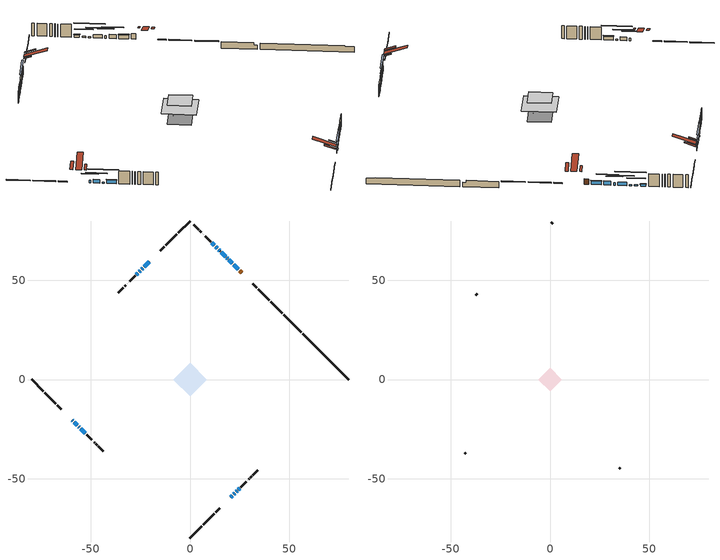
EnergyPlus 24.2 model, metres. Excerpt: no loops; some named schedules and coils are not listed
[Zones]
conditioned space
 floor adiabatic (AdiabaticFloorConstruction): -8.55,0 0,8.55 8.55,0 0,-8.55 z3.05
 floor foundation (Slab1 construction): -5.84,0 0,5.84 5.84,0 0,-5.84 z-1.83
 floor foundation (Slab1 construction 1): -3.62,0 0,3.62 3.62,0 0,-3.62 z-1.83
 wall outside (RimJoist1 construction): 0,-79.75 5.91,-73.83 / -79.75,0 -73.83,-5.91 / 0,79.75 -5.91,73.83 / 46.53,33.21 40.62,39.13 z0.61:0.91
 wall outside (RimJoist2 construction): 6.57,-73.18 12.22,-67.53 / -73.18,-6.57 -67.53,-12.22 / -6.57,73.18 -12.22,67.53 / 39.96,39.78 34.31,45.43 z0.61:0.91
 wall outside (RimJoist3 construction): 12.88,-66.87 15.04,-64.7 / -66.87,-12.88 -64.7,-15.04 / -12.88,66.87 -15.04,64.7 / 33.66,46.09 31.49,48.26 z0.61:0.91
 wall outside (AdiabaticWallConstruction 1): 26.13,53.62 25.05,54.69 z0.61:2.64
 wall outside (AdiabaticWallConstruction): 24.4,55.35 21.97,57.78 z0.61:1.97; 21.32,58.43 19.59,60.16 z0.61:2.13; -20.41,59.34 -22.99,56.75 z0.61:2.74; 20.41,-59.34 21.27,-58.48 / 17.92,61.83 15.75,64 z0.61:1.83; -59.34,-20.4 -58.98,-20.77 / 18.93,60.81 18.57,61.17 z0.61:1.53; -23.65,56.1 -24.35,55.4 / 21.92,-57.82 22.62,-57.12 z0.61:1.79; -58.32,-21.42 -56.74,-23.01 z0.61:1.95; 15.09,64.65 14.48,65.27 / -25,54.74 -25.62,54.13 / 23.28,-56.47 23.69,-56.06 / -56.08,-23.66 -55.67,-24.08 z0.61:0.96; 13.83,65.92 12.96,66.79 / 24.34,-55.4 24.99,-54.75 z0.61:1.07; -26.27,53.47 -26.95,52.8 z0.61:1.75; -55.02,-24.73 -52.71,-27.04 z0.61:1.91; 12.31,67.44 11.01,68.74 z0.61:1.32
 wall outside (Wall1 construction): 25.65,-54.1 28.31,-51.44 / -52.05,-27.7 -49.39,-30.36 / -27.61,52.14 -30.27,49.48 / 10.36,69.39 7.7,72.05 z0.61:5.49
 wall outside (Wall2 construction): 28.97,-50.78 28.97,-50.77 / -48.73,-31.01 -48.73,-31.02 / -30.92,48.82 -30.93,48.81 / 7.04,72.71 7.03,72.72 z0.61:5.49
 wall outside (Wall3 construction): 29.63,-50.12 29.7,-50.04 / -48.07,-31.68 -48,-31.75 / -31.59,48.16 -31.66,48.09 / 6.37,73.37 6.3,73.45 z0.61:5.49
 wall outside (Wall4 construction): 30.36,-49.39 30.99,-48.75 / -47.34,-32.41 -46.71,-33.04 / -32.32,47.43 -32.95,46.79 / 5.64,74.1 5.01,74.74 z0.61:5.49
 wall outside (Wall5 construction): 31.65,-48.1 34.06,-45.68 / -46.05,-33.7 -43.64,-36.11 / -33.61,46.14 -36.02,43.72 / 4.35,75.39 1.94,77.81 z0.61:5.49
 wall foundation (FoundationWall1 construction): 56.69,23.06,-1.83 56.69,23.06,0.61 77.44,2.31,0.61 77.44,2.31,0.31 79.75,0,0.31 79.75,0,-1.83
 wall foundation (FoundationWall2 construction): 47.19,32.56,-1.83 47.19,32.56,0.61 55.14,24.6,0.61 55.14,24.6,-0.17 56.03,23.72,-0.17 56.03,23.72,-1.83
 window (WindowConstruction): 24.4,55.35 21.97,57.78 z0.61:1.97
 window (WindowConstruction 4): 21.31,58.43 19.59,60.16 z0.61:2.13
 window (WindowConstruction 5): -20.41,59.34 -22.99,56.75 z0.61:2.74
 window (WindowConstruction 6): 20.41,-59.34 21.27,-58.48 z0.61:1.83
 window (WindowConstruction 11): -59.34,-20.41 -58.98,-20.77 z0.61:1.52
 window (WindowConstruction 12): 18.93,60.81 18.57,61.17 z0.61:1.52
 window (WindowConstruction 7): 17.92,61.83 15.75,64 z0.61:1.83
 window (WindowConstruction 8): -23.65,56.1 -24.35,55.4 z0.61:1.79
 window (WindowConstruction 9): 21.92,-57.82 22.62,-57.12 z0.61:1.79
 window (WindowConstruction 10): -58.32,-21.42 -56.74,-23.01 z0.61:1.95
 window (WindowConstruction 13): 15.09,64.65 14.48,65.27 z0.61:0.95
 window (WindowConstruction 14): -25,54.74 -25.62,54.13 z0.61:0.95
 window (WindowConstruction 15): 23.28,-56.47 23.69,-56.06 z0.61:0.95
 window (WindowConstruction 16): -56.08,-23.67 -55.67,-24.07 z0.61:0.95
 window (WindowConstruction 17): 13.82,65.92 12.96,66.78 z0.61:1.07
 window (WindowConstruction 18): 24.35,-55.4 24.99,-54.75 z0.61:1.07
 window (WindowConstruction 1): -26.27,53.47 -26.95,52.8 z0.61:1.75
 window (WindowConstruction 2): -55.02,-24.73 -52.71,-27.04 z0.61:1.91
 window (WindowConstruction 3): 12.31,67.44 11.01,68.73 z0.61:1.32
 door (Door): 26.13,53.62 25.05,54.69 z0.61:2.64
 ceiling adiabatic (AdiabaticFloorConstruction): 0,-8.55 8.55,0 0,8.55 -8.55,0 z3.05
 roof outside (Roof1 construction): 16.43,-63.32,5.49 13.67,-60.56,6.79 12.94,-61.29,6.79 15.7,-64.05,5.49; -63.32,-16.43,5.49 -60.56,-13.67,6.79 -61.29,-12.94,6.79 -64.05,-15.7,5.49; -16.43,63.32,5.49 -13.67,60.56,6.79 -12.94,61.29,6.79 -15.7,64.05,5.49; 30.11,49.64,5.49 27.35,46.88,6.79 28.08,46.15,6.79 30.83,48.91,5.49
 roof outside (Roof3 construction): 19.75,-60,5.49 17.89,-58.14,6.36 17.4,-58.63,6.36 19.26,-60.49,5.49; -60,-19.75,5.49 -58.14,-17.89,6.36 -58.63,-17.4,6.36 -60.49,-19.26,5.49; -19.75,60,5.49 -17.89,58.14,6.36 -17.4,58.63,6.36 -19.26,60.49,5.49; 26.79,52.96,5.49 24.92,51.1,6.36 25.41,50.61,6.36 27.28,52.47,5.49
attic - vented
 floor to conditioned space (Floor1 construction Reversed): -5.91,0 0,5.91 5.91,0 0,-5.91 z5.49
 wall outside (Wall6 construction): 34.72,-45.03 35.35,-44.4 / -42.98,-36.77 -42.35,-37.39 / -36.68,43.07 -37.31,42.44 / 1.28,78.46 0.66,79.09 z0.61:5.49
 roof outside (Roof2 construction): 18.6,-61.15,5.49 12.84,-55.39,8.2 11.33,-56.91,8.2 17.08,-62.66,5.49; -61.15,-18.6,5.49 -55.39,-12.84,8.2 -56.91,-11.33,8.2 -62.66,-17.08,5.49; -18.6,61.15,5.49 -12.84,55.39,8.2 -11.33,56.91,8.2 -17.08,62.66,5.49; 27.93,51.81,5.49 22.18,46.06,8.2 23.69,44.54,8.2 29.45,50.3,5.49
shading: 21.83,57.92 24.54,55.21 24.83,55.5 22.12,58.21 z2.17; 17.72,62.02 23.18,56.57 23.47,56.86 18.02,62.31 z4.77; -23.13,56.61 -20.26,59.48 -20.55,59.77 -23.43,56.9 z2.94; 21.41,-58.34 20.26,-59.48 20.55,-59.77 21.7,-58.63 z2.03; -57.11,-22.63 -61.21,-18.54 -61.5,-18.83 -57.41,-22.92 z4.16; 16.71,63.04 20.8,58.95 21.09,59.24 17,63.33 z4.16; 13.88,65.86 19.78,59.96 20.07,60.25 14.17,66.15 z4.47; -26.21,53.53 -21.78,57.96 -22.07,58.26 -26.51,53.82 z4.43; 24.49,-55.26 20.06,-59.69 20.35,-59.98 24.78,-55.55 z4.43; -54.87,-24.88 -60.19,-19.56 -60.48,-19.85 -55.16,-25.17 z4.58; 10.89,68.86 18.69,61.06 18.98,61.35 11.18,69.15 z6.04; -29.21,50.54 -21.41,58.34 -21.7,58.63 -29.5,50.83 z6.04; 27.28,-52.47 19.69,-60.06 19.98,-60.35 27.57,-52.76 z6.04; -52.08,-27.67 -59.67,-20.07 -59.96,-20.36 -52.37,-27.96 z6.04; 11.1,68.65 15.69,64.06 15.98,64.35 11.39,68.94 z3.71; 26.86,-52.89 22.48,-57.27 22.77,-57.56 27.15,-53.18 z3.71; -27.09,52.65 -26.13,53.62 -26.42,53.91 -27.38,52.95 z1.95; -52.57,-27.18 -55.16,-24.59 -55.45,-24.88 -52.86,-27.47 z2.11; 10.87,68.88 12.45,67.3 12.74,67.59 11.16,69.17 z1.52
[Building]
Building 1: Terrain=Suburbs
[Site:Location]
Montreal Mirabel Intl AP_QC: Latitude {deg}=45.68; Longitude {deg}=-74.03; Time Zone {hr}=-5; Elevation {m}=82; Keep Site Location Information=Yes
[Site:GroundTemperature:Shallow]
0.642858, -1.75623, -1.94836, -0.80987, 3.76054, 8.30966, 12.2535, 14.7518, 14.9641, 12.9321, 9.08883, 4.67926
[Site:WaterMainsTemperature]
Calculation Method=Schedule; Temperature Schedule=mains temperature schedule
[Material] Roughness=Rough; Thermal Absorptance=0.9
Name | Thickness {m} | Conductivity {W/m-K} | Density {kg/m3} | Specific Heat {J/kg-K} | Solar Absorptance | Visible Absorptance
asphalt or fiberglass shingles | 0.00635 | 0.162714 | 1121.4 | 1465.45 | 0.84 | 0.84
ceiling loosefill ins | 0.169333 | 0.0480833 | 16.02 | 1046.75 | 0.7 | 0.7
ceiling stud and cavity | 0.1397 | 0.0808738 | 65.682 | 1177.47 | 0.7 | 0.7
concrete 4.0 in. | 0.1016 | 1.803125 | 2242.8 | 837.4 | 0.7 | 0.7
concrete 8.0 in. | 0.2032 | 1.803125 | 2242.8 | 837.4 | 0.7 | 0.7
door material | 0.04445 | 0.053851 | 512.64 | 1214.23 | 0.7 | 0.7
exterior vertical ins | 0.0460229 | 0.029427 | 32.04 | 1214.23 | 0.7 | 0.7
exterior vertical ins 1 | 0.0463172 | 0.029427 | 32.04 | 1214.23 | 0.7 | 0.7
floor covering | 0.0127 | 0.0433444 | 54.468 | 1339.84 | 0.6 | 0.6
floor rigid ins; wall rigid ins 1 | 0.512978 | 0.029427 | 32.04 | 1214.23 | 0.7 | 0.7
floor stud and cavity | 0.1397 | 1.75129 | 37.0049 | 1207.88 | 0.7 | 0.7
furniture material conditioned space 1 | 0.1524 | 0.115458 | 640.8 | 1214.23 | 0.6 | 0.6
gypsum board | 0.0127 | 0.160291 | 801 | 837.4 | 0.6 | 0.6
gypsum board 1 | 0.0127 | 0.160291 | 801 | 837.4 | 0.7 | 0.7
osb sheathing 0.5 in. | 0.0127 | 0.115458 | 512.64 | 1214.23 | 0.7 | 0.7
osb sheathing 0.75 in. | 0.01905 | 0.115458 | 512.64 | 1214.23 | 0.7 | 0.7
osb sheathing 2.0 in. | 0.0508 | 0.115458 | 512.64 | 1214.23 | 0.7 | 0.7
rim joist rigid ins; wall rigid ins | 0.051816 | 0.029427 | 32.04 | 1214.23 | 0.7 | 0.7
rim joist stud and cavity | 0.0508 | 0.0385912 | 125.044 | 1163.47 | 0.6 | 0.6
rim joist stud and cavity 1 | 0.0508 | 0.0381826 | 125.044 | 1163.47 | 0.6 | 0.6
rim joist stud and cavity 2 | 0.0508 | 0.0384369 | 125.044 | 1163.47 | 0.6 | 0.6
roof rigid ins | 0.103632 | 0.029427 | 32.04 | 1214.23 | 0.7 | 0.7
roof stud and cavity | 0.2032 | 0.334703 | 78.34581 | 1123.46 | 0.7 | 0.7
roof stud and cavity 1 | 0.2032 | 0.166815 | 78.34581 | 1123.46 | 0.7 | 0.7
wall stud and cavity | 0.1397 | 0.20086 | 139.0536 | 1170.24 | 0.7 | 0.7
wall stud and cavity 1 | 0.1397 | 0.0807926 | 139.0536 | 1170.24 | 0.7 | 0.7
wall stud and cavity 2 | 0.1397 | 0.0725212 | 139.0536 | 1170.24 | 0.7 | 0.7
wall stud and cavity 3 | 0.1397 | 0.245635 | 139.0536 | 1170.24 | 0.7 | 0.7
wall stud and cavity 4 | 0.1397 | 0.201882 | 139.0536 | 1170.24 | 0.7 | 0.7
wall stud and cavity 5 | 0.0889 | 6.1454 | 50.32683 | 1063.81 | 0.6 | 0.6
wall stud and cavity 6 | 0.0889 | 0.380278 | 52.3479 | 1209.89 | 0.7 | 0.7
wall stud and cavity 7 | 0.0889 | 0.391764 | 83.0341 | 1211.67 | 0.7 | 0.7
wood siding | 0.0254 | 0.102417 | 544.68 | 1172.36 | 0.25 | 0.25
wood siding 1 | 0.00254 | 0.102417 | 544.68 | 1172.36 | 0.25 | 0.25
wood siding 2; wood siding 3; wood siding 4 | 0.0254 | 0.102417 | 544.68 | 1172.36 | 0.7 | 0.7
[WindowMaterial:SimpleGlazingSystem]
Name | U-Factor {W/m2-K} | Solar Heat Gain Coefficient
WindowMaterial | 2.918492 | 0.67
WindowMaterial 1 | 2.93666 | 0.65
WindowMaterial 10 | 2.92076 | 0.67
WindowMaterial 11 | 2.99571 | 0.59
WindowMaterial 12 | 2.67945 | 0.43
WindowMaterial 13 | 2.36375 | 0.41
WindowMaterial 14 | 2.40293 | 0.39
WindowMaterial 2 | 2.9236 | 0.66
WindowMaterial 3 | 2.22634 | 0.45
WindowMaterial 4 | 1.879418 | 0.55
WindowMaterial 5 | 1.78971 | 0.58
WindowMaterial 6 | 2.02648 | 0.51
WindowMaterial 7 | 2.929848 | 0.66
WindowMaterial 8 | 2.93325 | 0.65
WindowMaterial 9 | 2.18546 | 0.61
[Construction]
AdiabaticFloorConstruction: floor stud and cavity, floor rigid ins, osb sheathing 0.75 in., floor covering
AdiabaticWallConstruction: wood siding 3, wall rigid ins 1, wall stud and cavity 6, gypsum board
AdiabaticWallConstruction 1: wood siding 4, wall rigid ins 1, wall stud and cavity 6, gypsum board
Door: door material
Floor1 construction Reversed: gypsum board, ceiling stud and cavity, ceiling loosefill ins
FoundationWall1 construction; FoundationWall2 construction: concrete 8.0 in., gypsum board 1
furniture construction conditioned space 1: furniture material conditioned space 1
PartitionWallConstruction: gypsum board, wall stud and cavity 7, gypsum board
RimJoist1 construction: wood siding 2, rim joist rigid ins, osb sheathing 2.0 in., rim joist stud and cavity
RimJoist2 construction: wood siding 2, rim joist rigid ins, osb sheathing 2.0 in., rim joist stud and cavity 1
RimJoist3 construction: wood siding 2, rim joist rigid ins, osb sheathing 2.0 in., rim joist stud and cavity 2
Roof1 construction: asphalt or fiberglass shingles, roof rigid ins, osb sheathing 0.75 in., roof stud and cavity, gypsum board
Roof2 construction: asphalt or fiberglass shingles
Roof3 construction: asphalt or fiberglass shingles, roof rigid ins, osb sheathing 0.75 in., roof stud and cavity 1, gypsum board
Slab1 construction; Slab1 construction 1: concrete 4.0 in.
Wall1 construction: wood siding, wall rigid ins, osb sheathing 0.5 in., wall stud and cavity, gypsum board
Wall2 construction: wood siding, osb sheathing 0.5 in., wall stud and cavity 1, gypsum board
Wall3 construction: wood siding, osb sheathing 0.5 in., wall stud and cavity 2, gypsum board
Wall4 construction: wood siding, wall rigid ins, osb sheathing 0.5 in., wall stud and cavity 3, gypsum board
Wall5 construction: wood siding, wall rigid ins, osb sheathing 0.5 in., wall stud and cavity 4, gypsum board
Wall6 construction: wood siding 1, wall stud and cavity 5
WindowConstruction: WindowMaterial
WindowConstruction 1: WindowMaterial 1
WindowConstruction 10: WindowMaterial 10
WindowConstruction 11; WindowConstruction 12: WindowMaterial 11
WindowConstruction 13; WindowConstruction 14; WindowConstruction 15; WindowConstruction 16: WindowMaterial 12
WindowConstruction 17: WindowMaterial 13
WindowConstruction 18: WindowMaterial 14
WindowConstruction 2: WindowMaterial 2
WindowConstruction 3: WindowMaterial 3
WindowConstruction 4: WindowMaterial 4
WindowConstruction 5: WindowMaterial 5
WindowConstruction 6: WindowMaterial 6
WindowConstruction 7: WindowMaterial 7
WindowConstruction 8: WindowMaterial 8
WindowConstruction 9: WindowMaterial 9
[Zone] Multiplier=1; Part of Total Floor Area=Yes
Name | Volume {m3}
attic - vented | 30.7745
conditioned space | 601.5
[Space]
Name | Zone | Volume {m3}
attic - vented 1 | attic - vented | 30.7745
conditioned space 1 | conditioned space | 601.5
[ZoneInfiltration:EffectiveLeakageArea]
infil attic - vented 1: Zone or Space=attic - vented 1; Schedule=Always On Discrete; Effective Air Leakage Area {cm2}=3224.31; Stack Coefficient=0.000527826; Wind Coefficient=1.55226e-05
[ZoneMixing]
whole house fan mix: Zone or Space=attic - vented; Schedule=Always On Continuous; Design Flow Rate Calculation Method=Flow/Zone; Design Flow Rate {m3/s}=0; Source Zone or Space=conditioned space
[SurfaceProperty:ExposedFoundationPerimeter] Exposed Perimeter Calculation Method=TotalExposedPerimeter
Name | Total Exposed Perimeter {m}
Slab1 | 32.614
Slab1 1 | 12.497
[InternalMass] Zone or ZoneList=conditioned space; Space or SpaceList=conditioned space 1
Name | Construction | Surface Area {m2}
furniture mass conditioned space 1 | furniture construction conditioned space 1 | 96.2401
partition wall mass | PartitionWallConstruction | 240.6
[Lights]
interior lighting: Zone or ZoneList or Space or SpaceList=conditioned space 1; Schedule=interior lighting schedule; Design Level Calculation Method=LightingLevel; Lighting Level {W}=343.2; Return Air Fraction=0; Fraction Radiant=0.6; Fraction Visible=0.2; Fraction Replaceable=1
[People]
occupants: Zone or ZoneList or Space or SpaceList=conditioned space 1; Number of People Schedule=occupants schedule; Number of People Calculation Method=People; Number of People=3; Fraction Radiant=0.314171; Sensible Heat Fraction=0.56303; Activity Level Schedule=occupants activity schedule; Carbon Dioxide Generation Rate {m3/s-W}=0; Enable ASHRAE 55 Comfort Warnings=No; Mean Radiant Temperature Calculation Type=EnclosureAveraged
[ElectricEquipment] Zone or ZoneList or Space or SpaceList=conditioned space 1; Design Level Calculation Method=EquipmentLevel
Name | Schedule | Design Level {W} | Fraction Latent | Fraction Radiant | Fraction Lost
clothes dryer | clothes dryer schedule | 140.772 | 0.015 | 0.081 | 0.85
clothes washer | clothes washer schedule | 32.1985 | 0.03 | 0.162 | 0.7
cooking range | cooking range schedule | 215.147 | 0.08 | 0.432 | 0.2
dishwasher | dishwasher schedule | 66.8632 | 0.3 | 0.18 | 0.4
fridge | fridge schedule | 72.9452 | 0 | 0.6 | 0
mech vent house fan | mech vent house fan schedule | 125 | 0 | 0 | 0.5
mech vent house fan cfis | mech vent house fan cfis schedule | 0 | 0 | 0 | 0
misc plug loads | misc plug loads schedule | 494.7 | 0.045 | 0.513 | 0.1
whole house fan | Always On Discrete | 0 | 0 | 0 | 1
[OtherEquipment] Zone or ZoneList or Space or SpaceList=conditioned space 1; Design Level Calculation Method=EquipmentLevel
Name | Fuel Type | Schedule | Design Level {W} | Fraction Latent | Fraction Radiant | Fraction Lost
clothes dryer 1 | Electricity | clothes dryer schedule | 0 | 0.015 | 0.081 | 0.85
cooking range 1 | Electricity | cooking range schedule | 0 | 0.08 | 0.432 | 0.2
general water use latent | None | general water use schedule | 62.594 | 1 | 0 | 0
general water use sensible | None | general water use schedule | -61.6891 | 0 | 0.6 | 0
mech vent house fan latent load | None | Always On Discrete | 0 | 1 | 0 | 0
mech vent house fan sensible load | None | Always On Discrete | 0 | 0 | 0 | 0
water heater energy adjustment1 | Electricity | Always On Discrete | 0.01 | 0 | 0 | 1
[ZoneInfiltration:DesignFlowRate] Zone or ZoneList or Space or SpaceList=conditioned space 1; Schedule=Always On Discrete; Design Flow Rate Calculation Method=Flow/Zone; Design Flow Rate {m3/s}=0
infil flow; natural vent flow; whole house fan flow
[ZoneControl:Thermostat]
conditioned space Thermostat: Zone or ZoneList=conditioned space; Control Type Schedule=conditioned space Thermostat Schedule; Control 1=conditioned space temperature setpoint; Temperature Difference Between Cutout And Setpoint {deltaC}=0
[ThermostatSetpoint:DualSetpoint]
conditioned space temperature setpoint: Heating Setpoint Temperature Schedule=heating setpoint; Cooling Setpoint Temperature Schedule=cooling setpoint
[AirLoopHVAC:UnitarySystem]
unit heater unitary system: Control Type=Load; Controlling Zone or Thermostat Location=conditioned space; Dehumidification Control Type=None; Availability Schedule=Always On Discrete; Supply Fan=unit heater supply fan; Fan Placement=BlowThrough; Supply Air Fan Operating Mode Schedule=unit heater auto fan schedule; Heating Coil=unit heater htg coil; DX Heating Coil Sizing Ratio=1; Use DOAS DX Cooling Coil=No; Minimum Supply Air Temperature {C}=2; Latent Load Control=SensibleOnlyLoadControl; Cooling Supply Air Flow Rate Method=None; Heating Supply Air Flow Rate Method=SupplyAirFlowRate; Heating Supply Air Flow Rate {m3/s}=0.00141584; No Load Supply Air Flow Rate Method=SupplyAirFlowRate; No Load Supply Air Flow Rate {m3/s}=0; No Load Supply Air Flow Rate Control Set To Low Speed=Yes; Maximum Supply Air Temperature {C}=48.8889; Maximum Outdoor Dry-Bulb Temperature for Supplemental Heater Operation {C}=21; Ancillary On-Cycle Electric Power {W}=0; Ancillary Off-Cycle Electric Power {W}=0
[Zone equipment]
conditioned space: electric baseboard, unit heater unitary system
[Foundation:Kiva] Initial Indoor Air Temperature {C}=22.2222; Wall Height Above Grade {m}=0.609996; Wall Depth Below Slab {m}=0.2032; Custom Block Depth 1 {m}=2.43998; Custom Block X Position 1 {m}=0.2159; Custom Block Z Position 1 {m}=0
Name | Custom Block Material Name 1
Foundation Kiva 1 | exterior vertical ins
Foundation Kiva 2 | exterior vertical ins 1
[Foundation:Kiva:Settings]
Soil Conductivity {W/m-K}=0.849921; Soil Density {kg/m3}=1842.3; Soil Specific Heat {J/kg-K}=418.7; Ground Solar Absorptivity=0.9; Ground Thermal Absorptivity=0.9; Ground Surface Roughness {m}=0.03; Far-Field Width {m}=40; Deep-Ground Boundary Condition=ZeroFlux; Deep-Ground Depth {m}=40; Minimum Cell Dimension {m}=0.2; Maximum Cell Growth Coefficient=3; Simulation Timestep=Timestep
[Exterior:Lights]
exterior lighting: Schedule=exterior lighting schedule; Design Level {W}=75.6
[EnergyManagementSystem:Sensor] Output:Variable or Output:Meter Index Key=conditioned space
Name | Output:Variable or Output:Meter
conditioned_space_clg_unmet_s | Zone Cooling Setpoint Not Met Time
conditioned_space_htg_unmet_s | Zone Heating Setpoint Not Met Time
fridge_tin_s; tin_s; tin_s_1 | Zone Mean Air Temperature
tout_s | Zone Outdoor Air Drybulb Temperature
win_s | Zone Air Humidity Ratio
[Schedule:Constant]
Name | Hourly Value
Always On Continuous; mech vent house fan schedule; mech vent house fan cfis schedule; Always On Discrete | 1
occupants activity schedule | 117.228
fridge schedule; unit heater auto fan schedule | 0
[Schedule:Week:Daily]
interior lighting schedule Week Rule - Jan1-Jan27: interior lighting schedule day, interior lighting schedule day, interior lighting schedule day, interior lighting schedule day, interior lighting schedule day, interior lighting schedule day, interior lighting schedule day, interior lighting schedule default day, interior lighting schedule default day, interior lighting schedule default day, interior lighting schedule default day, interior lighting schedule default day
interior lighting schedule Week Rule - Jan28-Feb3: interior lighting schedule day, interior lighting schedule day, interior lighting schedule day, interior lighting schedule day, interior lighting schedule day 1, interior lighting schedule day 1, interior lighting schedule day 1, interior lighting schedule default day, interior lighting schedule default day, interior lighting schedule default day, interior lighting schedule default day, interior lighting schedule default day
interior lighting schedule Week Rule - Feb4-Feb24: interior lighting schedule day 1, interior lighting schedule day 1, interior lighting schedule day 1, interior lighting schedule day 1, interior lighting schedule day 1, interior lighting schedule day 1, interior lighting schedule day 1, interior lighting schedule default day, interior lighting schedule default day, interior lighting schedule default day, interior lighting schedule default day, interior lighting schedule default day
interior lighting schedule Week Rule - Feb25-Mar3: interior lighting schedule day 1, interior lighting schedule day 1, interior lighting schedule day 1, interior lighting schedule day 1, interior lighting schedule day 2, interior lighting schedule day 2, interior lighting schedule day 2, interior lighting schedule default day, interior lighting schedule default day, interior lighting schedule default day, interior lighting schedule default day, interior lighting schedule default day
interior lighting schedule Week Rule - Mar4-Mar31: interior lighting schedule day 2, interior lighting schedule day 2, interior lighting schedule day 2, interior lighting schedule day 2, interior lighting schedule day 2, interior lighting schedule day 2, interior lighting schedule day 2, interior lighting schedule default day, interior lighting schedule default day, interior lighting schedule default day, interior lighting schedule default day, interior lighting schedule default day
interior lighting schedule Week Rule - Apr1-Apr28: interior lighting schedule day 3, interior lighting schedule day 3, interior lighting schedule day 3, interior lighting schedule day 3, interior lighting schedule day 3, interior lighting schedule day 3, interior lighting schedule day 3, interior lighting schedule default day, interior lighting schedule default day, interior lighting schedule default day, interior lighting schedule default day, interior lighting schedule default day
interior lighting schedule Week Rule - Apr29-May5: interior lighting schedule day 3, interior lighting schedule day 3, interior lighting schedule day 4, interior lighting schedule day 4, interior lighting schedule day 4, interior lighting schedule day 4, interior lighting schedule day 4, interior lighting schedule default day, interior lighting schedule default day, interior lighting schedule default day, interior lighting schedule default day, interior lighting schedule default day
interior lighting schedule Week Rule - May6-May26: interior lighting schedule day 4, interior lighting schedule day 4, interior lighting schedule day 4, interior lighting schedule day 4, interior lighting schedule day 4, interior lighting schedule day 4, interior lighting schedule day 4, interior lighting schedule default day, interior lighting schedule default day, interior lighting schedule default day, interior lighting schedule default day, interior lighting schedule default day
interior lighting schedule Week Rule - May27-Jun2: interior lighting schedule day 4, interior lighting schedule day 4, interior lighting schedule day 4, interior lighting schedule day 4, interior lighting schedule day 4, interior lighting schedule day 5, interior lighting schedule day 5, interior lighting schedule default day, interior lighting schedule default day, interior lighting schedule default day, interior lighting schedule default day, interior lighting schedule default day
interior lighting schedule Week Rule - Jun3-Jun30: interior lighting schedule day 5, interior lighting schedule day 5, interior lighting schedule day 5, interior lighting schedule day 5, interior lighting schedule day 5, interior lighting schedule day 5, interior lighting schedule day 5, interior lighting schedule default day, interior lighting schedule default day, interior lighting schedule default day, interior lighting schedule default day, interior lighting schedule default day
interior lighting schedule Week Rule - Jul1-Jul28: interior lighting schedule day 6, interior lighting schedule day 6, interior lighting schedule day 6, interior lighting schedule day 6, interior lighting schedule day 6, interior lighting schedule day 6, interior lighting schedule day 6, interior lighting schedule default day, interior lighting schedule default day, interior lighting schedule default day, interior lighting schedule default day, interior lighting schedule default day
interior lighting schedule Week Rule - Jul29-Aug4: interior lighting schedule day 6, interior lighting schedule day 6, interior lighting schedule day 6, interior lighting schedule day 7, interior lighting schedule day 7, interior lighting schedule day 7, interior lighting schedule day 7, interior lighting schedule default day, interior lighting schedule default day, interior lighting schedule default day, interior lighting schedule default day, interior lighting schedule default day
interior lighting schedule Week Rule - Aug5-Aug25: interior lighting schedule day 7, interior lighting schedule day 7, interior lighting schedule day 7, interior lighting schedule day 7, interior lighting schedule day 7, interior lighting schedule day 7, interior lighting schedule day 7, interior lighting schedule default day, interior lighting schedule default day, interior lighting schedule default day, interior lighting schedule default day, interior lighting schedule default day
interior lighting schedule Week Rule - Aug26-Sep1: interior lighting schedule day 7, interior lighting schedule day 7, interior lighting schedule day 7, interior lighting schedule day 7, interior lighting schedule day 7, interior lighting schedule day 7, interior lighting schedule day 8, interior lighting schedule default day, interior lighting schedule default day, interior lighting schedule default day, interior lighting schedule default day, interior lighting schedule default day
interior lighting schedule Week Rule - Sep2-Sep29: interior lighting schedule day 8, interior lighting schedule day 8, interior lighting schedule day 8, interior lighting schedule day 8, interior lighting schedule day 8, interior lighting schedule day 8, interior lighting schedule day 8, interior lighting schedule default day, interior lighting schedule default day, interior lighting schedule default day, interior lighting schedule default day, interior lighting schedule default day
interior lighting schedule Week Rule - Sep30-Oct6: interior lighting schedule day 8, interior lighting schedule day 9, interior lighting schedule day 9, interior lighting schedule day 9, interior lighting schedule day 9, interior lighting schedule day 9, interior lighting schedule day 9, interior lighting schedule default day, interior lighting schedule default day, interior lighting schedule default day, interior lighting schedule default day, interior lighting schedule default day
interior lighting schedule Week Rule - Oct7-Oct27: interior lighting schedule day 9, interior lighting schedule day 9, interior lighting schedule day 9, interior lighting schedule day 9, interior lighting schedule day 9, interior lighting schedule day 9, interior lighting schedule day 9, interior lighting schedule default day, interior lighting schedule default day, interior lighting schedule default day, interior lighting schedule default day, interior lighting schedule default day
interior lighting schedule Week Rule - Oct28-Nov3: interior lighting schedule day 9, interior lighting schedule day 9, interior lighting schedule day 9, interior lighting schedule day 9, interior lighting schedule day 10, interior lighting schedule day 10, interior lighting schedule day 10, interior lighting schedule default day, interior lighting schedule default day, interior lighting schedule default day, interior lighting schedule default day, interior lighting schedule default day
interior lighting schedule Week Rule - Nov4-Nov24: interior lighting schedule day 10, interior lighting schedule day 10, interior lighting schedule day 10, interior lighting schedule day 10, interior lighting schedule day 10, interior lighting schedule day 10, interior lighting schedule day 10, interior lighting schedule default day, interior lighting schedule default day, interior lighting schedule default day, interior lighting schedule default day, interior lighting schedule default day
interior lighting schedule Week Rule - Nov25-Dec1: interior lighting schedule day 10, interior lighting schedule day 10, interior lighting schedule day 10, interior lighting schedule day 10, interior lighting schedule day 10, interior lighting schedule day 10, interior lighting schedule day 11, interior lighting schedule default day, interior lighting schedule default day, interior lighting schedule default day, interior lighting schedule default day, interior lighting schedule default day
interior lighting schedule Week Rule - Dec2-Dec31: interior lighting schedule day 11, interior lighting schedule day 11, interior lighting schedule day 11, interior lighting schedule day 11, interior lighting schedule day 11, interior lighting schedule day 11, interior lighting schedule day 11, interior lighting schedule default day, interior lighting schedule default day, interior lighting schedule default day, interior lighting schedule default day, interior lighting schedule default day
occupants schedule Week Rule - Jan1-Dec31: occupants schedule day, occupants schedule day, occupants schedule day, occupants schedule day, occupants schedule day, occupants schedule day, occupants schedule day, occupants schedule default day, occupants schedule default day, occupants schedule default day, occupants schedule default day, occupants schedule default day
clothes dryer schedule Week Rule - Jan1-Dec31: clothes dryer schedule day, clothes dryer schedule day, clothes dryer schedule day, clothes dryer schedule day, clothes dryer schedule day, clothes dryer schedule day, clothes dryer schedule day, clothes dryer schedule default day, clothes dryer schedule default day, clothes dryer schedule default day, clothes dryer schedule default day, clothes dryer schedule default day
clothes washer schedule Week Rule - Jan1-Dec31: clothes washer schedule day, clothes washer schedule day, clothes washer schedule day, clothes washer schedule day, clothes washer schedule day, clothes washer schedule day, clothes washer schedule day, clothes washer schedule default day, clothes washer schedule default day, clothes washer schedule default day, clothes washer schedule default day, clothes washer schedule default day
cooking range schedule Week Rule - Jan1-Dec31: cooking range schedule day, cooking range schedule day, cooking range schedule day, cooking range schedule day, cooking range schedule day, cooking range schedule day, cooking range schedule day, cooking range schedule default day, cooking range schedule default day, cooking range schedule default day, cooking range schedule default day, cooking range schedule default day
dishwasher schedule Week Rule - Jan1-Dec31: dishwasher schedule day, dishwasher schedule day, dishwasher schedule day, dishwasher schedule day, dishwasher schedule day, dishwasher schedule day, dishwasher schedule day, dishwasher schedule default day, dishwasher schedule default day, dishwasher schedule default day, dishwasher schedule default day, dishwasher schedule default day
misc plug loads schedule Week Rule - Jan1-Dec31: misc plug loads schedule day, misc plug loads schedule day, misc plug loads schedule day, misc plug loads schedule day, misc plug loads schedule day, misc plug loads schedule day, misc plug loads schedule day, misc plug loads schedule default day, misc plug loads schedule default day, misc plug loads schedule default day, misc plug loads schedule default day, misc plug loads schedule default day
general water use schedule Week Rule - Jan1-Dec31: general water use schedule day, general water use schedule day, general water use schedule day, general water use schedule day, general water use schedule day, general water use schedule day, general water use schedule day, general water use schedule default day, general water use schedule default day, general water use schedule default day, general water use schedule default day, general water use schedule default day
exterior lighting schedule Week Rule - Jan1-Jan27: exterior lighting schedule day, exterior lighting schedule day, exterior lighting schedule day, exterior lighting schedule day, exterior lighting schedule day, exterior lighting schedule day, exterior lighting schedule day, exterior lighting schedule default day, exterior lighting schedule default day, exterior lighting schedule default day, exterior lighting schedule default day, exterior lighting schedule default day
[Schedule:Year]
interior lighting schedule: interior lighting schedule Week Rule - Jan1-Jan27, 1, 1, 1, 27, interior lighting schedule Week Rule - Jan28-Feb3, 1, 28, 2, 3, interior lighting schedule Week Rule - Feb4-Feb24, 2, 4, 2, 24, interior lighting schedule Week Rule - Feb25-Mar3, 2, 25, 3, 3, interior lighting schedule Week Rule - Mar4-Mar31, 3, 4, 3, 31, interior lighting schedule Week Rule - Apr1-Apr28, 4, 1, 4, 28, interior lighting schedule Week Rule - Apr29-May5, 4, 29, 5, 5, interior lighting schedule Week Rule - May6-May26, 5, 6, 5, 26, interior lighting schedule Week Rule - May27-Jun2, 5, 27, 6, 2, interior lighting schedule Week Rule - Jun3-Jun30, 6, 3, 6, 30, interior lighting schedule Week Rule - Jul1-Jul28, 7, 1, 7, 28, interior lighting schedule Week Rule - Jul29-Aug4, 7, 29, 8, 4, interior lighting schedule Week Rule - Aug5-Aug25, 8, 5, 8, 25, interior lighting schedule Week Rule - Aug26-Sep1, 8, 26, 9, 1, interior lighting schedule Week Rule - Sep2-Sep29, 9, 2, 9, 29, interior lighting schedule Week Rule - Sep30-Oct6, 9, 30, 10, 6, interior lighting schedule Week Rule - Oct7-Oct27, 10, 7, 10, 27, interior lighting schedule Week Rule - Oct28-Nov3, 10, 28, 11, 3, interior lighting schedule Week Rule - Nov4-Nov24, 11, 4, 11, 24, interior lighting schedule Week Rule - Nov25-Dec1, 11, 25, 12, 1, interior lighting schedule Week Rule - Dec2-Dec31, 12, 2, 12, 31
occupants schedule: occupants schedule Week Rule - Jan1-Dec31, 1, 1, 12, 31
clothes dryer schedule: clothes dryer schedule Week Rule - Jan1-Dec31, 1, 1, 12, 31
clothes washer schedule: clothes washer schedule Week Rule - Jan1-Dec31, 1, 1, 12, 31
cooking range schedule: cooking range schedule Week Rule - Jan1-Dec31, 1, 1, 12, 31
dishwasher schedule: dishwasher schedule Week Rule - Jan1-Dec31, 1, 1, 12, 31
misc plug loads schedule: misc plug loads schedule Week Rule - Jan1-Dec31, 1, 1, 12, 31
general water use schedule: general water use schedule Week Rule - Jan1-Dec31, 1, 1, 12, 31
exterior lighting schedule: exterior lighting schedule Week Rule - Jan1-Jan27, 1, 1, 1, 27, exterior lighting schedule Week Rule - Jan28-Feb3, 1, 28, 2, 3, exterior lighting schedule Week Rule - Feb4-Feb24, 2, 4, 2, 24, exterior lighting schedule Week Rule - Feb25-Mar3, 2, 25, 3, 3, exterior lighting schedule Week Rule - Mar4-Mar31, 3, 4, 3, 31, exterior lighting schedule Week Rule - Apr1-Apr28, 4, 1, 4, 28, exterior lighting schedule Week Rule - Apr29-May5, 4, 29, 5, 5, exterior lighting schedule Week Rule - May6-May26, 5, 6, 5, 26, exterior lighting schedule Week Rule - May27-Jun2, 5, 27, 6, 2, exterior lighting schedule Week Rule - Jun3-Jun30, 6, 3, 6, 30, exterior lighting schedule Week Rule - Jul1-Jul28, 7, 1, 7, 28, exterior lighting schedule Week Rule - Jul29-Aug4, 7, 29, 8, 4, exterior lighting schedule Week Rule - Aug5-Aug25, 8, 5, 8, 25, exterior lighting schedule Week Rule - Aug26-Sep1, 8, 26, 9, 1, exterior lighting schedule Week Rule - Sep2-Sep29, 9, 2, 9, 29, exterior lighting schedule Week Rule - Sep30-Oct6, 9, 30, 10, 6, exterior lighting schedule Week Rule - Oct7-Oct27, 10, 7, 10, 27, exterior lighting schedule Week Rule - Oct28-Nov3, 10, 28, 11, 3, exterior lighting schedule Week Rule - Nov4-Nov24, 11, 4, 11, 24, exterior lighting schedule Week Rule - Nov25-Dec1, 11, 25, 12, 1, exterior lighting schedule Week Rule - Dec2-Dec31, 12, 2, 12, 31
[Schedule:Compact]
conditioned space Thermostat Schedule: Through: 12/31, For: AllDays, Until: 24:00, 4
mains temperature schedule: Through: 01/01, For: AllDays, Until: 24:00, 5.61444, Through: 01/02, For: AllDays, Until: 24:00, 5.535, Through: 01/03, For: AllDays, Until: 24:00, 5.45667, Through: 01/04, For: AllDays, Until: 24:00, 5.37944, Through: 01/05, For: AllDays, Until: 24:00, 5.30333, Through: 01/06, For: AllDays, Until: 24:00, 5.22889, Through: 01/07, For: AllDays, Until: 24:00, 5.15611, Through: 01/08, For: AllDays, Until: 24:00, 5.08389, Through: 01/09, For: AllDays, Until: 24:00, 5.01333, Through: 01/10, For: AllDays, Until: 24:00, 4.94444, Through: 01/11, For: AllDays, Until: 24:00, 4.87667, Through: 01/12, For: AllDays, Until: 24:00, 4.81056, Through: 01/13, For: AllDays, Until: 24:00, 4.74556, Through: 01/14, For: AllDays, Until: 24:00, 4.68222, Through: 01/15, For: AllDays, Until: 24:00, 4.62056, Through: 01/16, For: AllDays, Until: 24:00, 4.56, Through: 01/17, For: AllDays, Until: 24:00, 4.50111, Through: 01/18, For: AllDays, Until: 24:00, 4.44389, Through: 01/19, For: AllDays, Until: 24:00, 4.38778, Through: 01/20, For: AllDays, Until: 24:00, 4.33389, Through: 01/21, For: AllDays, Until: 24:00, 4.28111, Through: 01/22, For: AllDays, Until: 24:00, 4.23, Through: 01/23, For: AllDays, Until: 24:00, 4.18056, Through: 01/24, For: AllDays, Until: 24:00, 4.13278, Through: 01/25, For: AllDays, Until: 24:00, 4.08667, Through: 01/26, For: AllDays, Until: 24:00, 4.04222, Through: 01/27, For: AllDays, Until: 24:00, 3.99944, Through: 01/28, For: AllDays, Until: 24:00, 3.95833, Through: 01/29, For: AllDays, Until: 24:00, 3.91889, Through: 01/30, For: AllDays, Until: 24:00, 3.88111, Through: 01/31, For: AllDays, Until: 24:00, 3.845, Through: 02/01, For: AllDays, Until: 24:00, 3.81056, Through: 02/02, For: AllDays, Until: 24:00, 3.77778, Through: 02/03, For: AllDays, Until: 24:00, 3.74722, Through: 02/04, For: AllDays, Until: 24:00, 3.71833, Through: 02/05, For: AllDays, Until: 24:00, 3.69056, Through: 02/06, For: AllDays, Until: 24:00, 3.66556, Through: 02/07, For: AllDays, Until: 24:00, 3.64167, Through: 02/08, For: AllDays, Until: 24:00, 3.61944, Through: 02/09, For: AllDays, Until: 24:00, 3.59944, Through: 02/10, For: AllDays, Until: 24:00, 3.58111, Through: 02/11, For: AllDays, Until: 24:00, 3.56444, Through: 02/12, For: AllDays, Until: 24:00, 3.55, Through: 02/13, For: AllDays, Until: 24:00, 3.53667, Through: 02/14, For: AllDays, Until: 24:00, 3.52556, Through: 02/15, For: AllDays, Until: 24:00, 3.51667, Through: 02/16, For: AllDays, Until: 24:00, 3.50889, Through: 02/17, For: AllDays, Until: 24:00, 3.50333, Through: 02/18, For: AllDays, Until: 24:00, 3.49944, Through: 02/19, For: AllDays, Until: 24:00, 3.49778, Through: 02/20, For: AllDays, Until: 24:00, 3.49778, Through: 02/21, For: AllDays, Until: 24:00, 3.49944, Through: 02/22, For: AllDays, Until: 24:00, 3.50278, Through: 02/23, For: AllDays, Until: 24:00, 3.50833, Through: 02/24, For: AllDays, Until: 24:00, 3.515, Through: 02/25, For: AllDays, Until: 24:00, 3.52444, Through: 02/26, For: AllDays, Until: 24:00, 3.535, Through: 02/27, For: AllDays, Until: 24:00, 3.54778, Through: 02/28, For: AllDays, Until: 24:00, 3.56222, Through: 03/01, For: AllDays, Until: 24:00, 3.57833, Through: 03/02, For: AllDays, Until: 24:00, 3.59667, Through: 03/03, For: AllDays, Until: 24:00, 3.61667, Through: 03/04, For: AllDays, Until: 24:00, 3.63833, Through: 03/05, For: AllDays, Until: 24:00, 3.66167, Through: 03/06, For: AllDays, Until: 24:00, 3.68667, Through: 03/07, For: AllDays, Until: 24:00, 3.71389, Through: 03/08, For: AllDays, Until: 24:00, 3.74278, Through: 03/09, For: AllDays, Until: 24:00, 3.77333, Through: 03/10, For: AllDays, Until: 24:00, 3.80556, Through: 03/11, For: AllDays, Until: 24:00, 3.83944, Through: 03/12, For: AllDays, Until: 24:00, 3.87556, Through: 03/13, For: AllDays, Until: 24:00, 3.91278, Through: 03/14, For: AllDays, Until: 24:00, 3.95222, Through: 03/15, For: AllDays, Until: 24:00, 3.99278, Through: 03/16, For: AllDays, Until: 24:00, 4.03556, Through: 03/17, For: AllDays, Until: 24:00, 4.08, Through: 03/18, For: AllDays, Until: 24:00, 4.12556, Through: 03/19, For: AllDays, Until: 24:00, 4.17333, Through: 03/20, For: AllDays, Until: 24:00, 4.22278, Through: 03/21, For: AllDays, Until: 24:00, 4.27333, Through: 03/22, For: AllDays, Until: 24:00, 4.32556, Through: 03/23, For: AllDays, Until: 24:00, 4.38, Through: 03/24, For: AllDays, Until: 24:00, 4.43556, Through: 03/25, For: AllDays, Until: 24:00, 4.49222, Through: 03/26, For: AllDays, Until: 24:00, 4.55111, Through: 03/27, For: AllDays, Until: 24:00, 4.61111, Through: 03/28, For: AllDays, Until: 24:00, 4.67278, Through: 03/29, For: AllDays, Until: 24:00, 4.73611, Through: 03/30, For: AllDays, Until: 24:00, 4.80056, Through: 03/31, For: AllDays, Until: 24:00, 4.86667, Through: 04/01, For: AllDays, Until: 24:00, 4.93444, Through: 04/02, For: AllDays, Until: 24:00, 5.00333, Through: 04/03, For: AllDays, Until: 24:00, 5.07333, Through: 04/04, For: AllDays, Until: 24:00, 5.145, Through: 04/05, For: AllDays, Until: 24:00, 5.21833, Through: 04/06, For: AllDays, Until: 24:00, 5.29222, Through: 04/07, For: AllDays, Until: 24:00, 5.36778, Through: 04/08, For: AllDays, Until: 24:00, 5.445, Through: 04/09, For: AllDays, Until: 24:00, 5.52333, Through: 04/10, For: AllDays, Until: 24:00, 5.60222, Through: 04/11, For: AllDays, Until: 24:00, 5.68278, Through: 04/12, For: AllDays, Until: 24:00, 5.765, Through: 04/13, For: AllDays, Until: 24:00, 5.84778, Through: 04/14, For: AllDays, Until: 24:00, 5.93167, Through: 04/15, For: AllDays, Until: 24:00, 6.01722, Through: 04/16, For: AllDays, Until: 24:00, 6.10333, Through: 04/17, For: AllDays, Until: 24:00, 6.19056, Through: 04/18, For: AllDays, Until: 24:00, 6.27889, Through: 04/19, For: AllDays, Until: 24:00, 6.36833, Through: 04/20, For: AllDays, Until: 24:00, 6.45833, Through: 04/21, For: AllDays, Until: 24:00, 6.55, Through: 04/22, For: AllDays, Until: 24:00, 6.64222, Through: 04/23, For: AllDays, Until: 24:00, 6.735, Through: 04/24, For: AllDays, Until: 24:00, 6.82944, Through: 04/25, For: AllDays, Until: 24:00, 6.92389, Through: 04/26, For: AllDays, Until: 24:00, 7.01944, Through: 04/27, For: AllDays, Until: 24:00, 7.11611, Through: 04/28, For: AllDays, Until: 24:00, 7.21333, Through: 04/29, For: AllDays, Until: 24:00, 7.31111, Through: 04/30, For: AllDays, Until: 24:00, 7.41, Through: 05/01, For: AllDays, Until: 24:00, 7.50944, Through: 05/02, For: AllDays, Until: 24:00, 7.60889, Through: 05/03, For: AllDays, Until: 24:00, 7.71, Through: 05/04, For: AllDays, Until: 24:00, 7.81111, Through: 05/05, For: AllDays, Until: 24:00, 7.91278, Through: 05/06, For: AllDays, Until: 24:00, 8.015, Through: 05/07, For: AllDays, Until: 24:00, 8.11778, Through: 05/08, For: AllDays, Until: 24:00, 8.22056, Through: 05/09, For: AllDays, Until: 24:00, 8.32444, Through: 05/10, For: AllDays, Until: 24:00, 8.42833, Through: 05/11, For: AllDays, Until: 24:00, 8.53278, Through: 05/12, For: AllDays, Until: 24:00, 8.63722, Through: 05/13, For: AllDays, Until: 24:00, 8.74222, Through: 05/14, For: AllDays, Until: 24:00, 8.84778, Through: 05/15, For: AllDays, Until: 24:00, 8.95333, Through: 05/16, For: AllDays, Until: 24:00, 9.05889, Through: 05/17, For: AllDays, Until: 24:00, 9.165, Through: 05/18, For: AllDays, Until: 24:00, 9.27111, Through: 05/19, For: AllDays, Until: 24:00, 9.37722, Through: 05/20, For: AllDays, Until: 24:00, 9.48389, Through: 05/21, For: AllDays, Until: 24:00, 9.59, Through: 05/22, For: AllDays, Until: 24:00, 9.69667, Through: 05/23, For: AllDays, Until: 24:00, 9.80278, Through: 05/24, For: AllDays, Until: 24:00, 9.90944, Through: 05/25, For: AllDays, Until: 24:00, 10.0156, Through: 05/26, For: AllDays, Until: 24:00, 10.1217, Through: 05/27, For: AllDays, Until: 24:00, 10.2278, Through: 05/28, For: AllDays, Until: 24:00, 10.3339, Through: 05/29, For: AllDays, Until: 24:00, 10.4394, Through: 05/30, For: AllDays, Until: 24:00, 10.545, Through: 05/31, For: AllDays, Until: 24:00, 10.65, Through: 06/01, For: AllDays, Until: 24:00, 10.755, Through: 06/02, For: AllDays, Until: 24:00, 10.86, Through: 06/03, For: AllDays, Until: 24:00, 10.9639, Through: 06/04, For: AllDays, Until: 24:00, 11.0678, Through: 06/05, For: AllDays, Until: 24:00, 11.1717, Through: 06/06, For: AllDays, Until: 24:00, 11.2744, Through: 06/07, For: AllDays, Until: 24:00, 11.3772, Through: 06/08, For: AllDays, Until: 24:00, 11.4789, Through: 06/09, For: AllDays, Until: 24:00, 11.5806, Through: 06/10, For: AllDays, Until: 24:00, 11.6817, Through: 06/11, For: AllDays, Until: 24:00, 11.7822, Through: 06/12, For: AllDays, Until: 24:00, 11.8817, Through: 06/13, For: AllDays, Until: 24:00, 11.9811, Through: 06/14, For: AllDays, Until: 24:00, 12.0794, Through: 06/15, For: AllDays, Until: 24:00, 12.1772, Through: 06/16, For: AllDays, Until: 24:00, 12.2739, Through: 06/17, For: AllDays, Until: 24:00, 12.37, Through: 06/18, For: AllDays, Until: 24:00, 12.4656, Through: 06/19, For: AllDays, Until: 24:00, 12.56, Through: 06/20, For: AllDays, Until: 24:00, 12.6539, Through: 06/21, For: AllDays, Until: 24:00, 12.7467, Through: 06/22, For: AllDays, Until: 24:00, 12.8389, Through: 06/23, For: AllDays, Until: 24:00, 12.93, Through: 06/24, For: AllDays, Until: 24:00, 13.02, Through: 06/25, For: AllDays, Until: 24:00, 13.1089, Through: 06/26, For: AllDays, Until: 24:00, 13.1972, Through: 06/27, For: AllDays, Until: 24:00, 13.2839, Through: 06/28, For: AllDays, Until: 24:00, 13.37, Through: 06/29, For: AllDays, Until: 24:00, 13.455, Through: 06/30, For: AllDays, Until: 24:00, 13.5383, Through: 07/01, For: AllDays, Until: 24:00, 13.6211, Through: 07/02, For: AllDays, Until: 24:00, 13.7028, Through: 07/03, For: AllDays, Until: 24:00, 13.7828, Through: 07/04, For: AllDays, Until: 24:00, 13.8617, Through: 07/05, For: AllDays, Until: 24:00, 13.9394, Through: 07/06, For: AllDays, Until: 24:00, 14.0161, Through: 07/07, For: AllDays, Until: 24:00, 14.0911, Through: 07/08, For: AllDays, Until: 24:00, 14.165, Through: 07/09, For: AllDays, Until: 24:00, 14.2378, Through: 07/10, For: AllDays, Until: 24:00, 14.3089, Through: 07/11, For: AllDays, Until: 24:00, 14.3789, Through: 07/12, For: AllDays, Until: 24:00, 14.4472, Through: 07/13, For: AllDays, Until: 24:00, 14.5144, Through: 07/14, For: AllDays, Until: 24:00, 14.58, Through: 07/15, For: AllDays, Until: 24:00, 14.6444, Through: 07/16, For: AllDays, Until: 24:00, 14.7072, Through: 07/17, For: AllDays, Until: 24:00, 14.7683, Through: 07/18, For: AllDays, Until: 24:00, 14.8278, Through: 07/19, For: AllDays, Until: 24:00, 14.8861, Through: 07/20, For: AllDays, Until: 24:00, 14.9428, Through: 07/21, For: AllDays, Until: 24:00, 14.9978, Through: 07/22, For: AllDays, Until: 24:00, 15.0517, Through: 07/23, For: AllDays, Until: 24:00, 15.1033, Through: 07/24, For: AllDays, Until: 24:00, 15.1539, Through: 07/25, For: AllDays, Until: 24:00, 15.2028, Through: 07/26, For: AllDays, Until: 24:00, 15.2494, Through: 07/27, For: AllDays, Until: 24:00, 15.295, Through: 07/28, For: AllDays, Until: 24:00, 15.3389, Through: 07/29, For: AllDays, Until: 24:00, 15.3811, Through: 07/30, For: AllDays, Until: 24:00, 15.4211, Through: 07/31, For: AllDays, Until: 24:00, 15.46, Through: 08/01, For: AllDays, Until: 24:00, 15.4972, Through: 08/02, For: AllDays, Until: 24:00, 15.5322, Through: 08/03, For: AllDays, Until: 24:00, 15.5656, Through: 08/04, For: AllDays, Until: 24:00, 15.5978, Through: 08/05, For: AllDays, Until: 24:00, 15.6278, Through: 08/06, For: AllDays, Until: 24:00, 15.6561, Through: 08/07, For: AllDays, Until: 24:00, 15.6822, Through: 08/08, For: AllDays, Until: 24:00, 15.7072, Through: 08/09, For: AllDays, Until: 24:00, 15.73, Through: 08/10, For: AllDays, Until: 24:00, 15.7511, Through: 08/11, For: AllDays, Until: 24:00, 15.7706, Through: 08/12, For: AllDays, Until: 24:00, 15.7883, Through: 08/13, For: AllDays, Until: 24:00, 15.8039, Through: 08/14, For: AllDays, Until: 24:00, 15.8178, Through: 08/15, For: AllDays, Until: 24:00, 15.83, Through: 08/16, For: AllDays, Until: 24:00, 15.84, Through: 08/17, For: AllDays, Until: 24:00, 15.8489, Through: 08/18, For: AllDays, Until: 24:00, 15.8556, Through: 08/19, For: AllDays, Until: 24:00, 15.86, Through: 08/20, For: AllDays, Until: 24:00, 15.8633, Through: 08/21, For: AllDays, Until: 24:00, 15.8644, Through: 08/22, For: AllDays, Until: 24:00, 15.8633, Through: 08/23, For: AllDays, Until: 24:00, 15.8611, Through: 08/24, For: AllDays, Until: 24:00, 15.8567, Through: 08/25, For: AllDays, Until: 24:00, 15.8506, Through: 08/26, For: AllDays, Until: 24:00, 15.8428, Through: 08/27, For: AllDays, Until: 24:00, 15.8328, Through: 08/28, For: AllDays, Until: 24:00, 15.8211, Through: 08/29, For: AllDays, Until: 24:00, 15.8078, Through: 08/30, For: AllDays, Until: 24:00, 15.7922, Through: 08/31, For: AllDays, Until: 24:00, 15.7756, Through: 09/01, For: AllDays, Until: 24:00, 15.7567, Through: 09/02, For: AllDays, Until: 24:00, 15.7356, Through: 09/03, For: AllDays, Until: 24:00, 15.7133, Through: 09/04, For: AllDays, Until: 24:00, 15.6889, Through: 09/05, For: AllDays, Until: 24:00, 15.6628, Through: 09/06, For: AllDays, Until: 24:00, 15.635, Through: 09/07, For: AllDays, Until: 24:00, 15.6056, Through: 09/08, For: AllDays, Until: 24:00, 15.5744, Through: 09/09, For: AllDays, Until: 24:00, 15.5411, Through: 09/10, For: AllDays, Until: 24:00, 15.5061, Through: 09/11, For: AllDays, Until: 24:00, 15.47, Through: 09/12, For: AllDays, Until: 24:00, 15.4317, Through: 09/13, For: AllDays, Until: 24:00, 15.3917, Through: 09/14, For: AllDays, Until: 24:00, 15.35, Through: 09/15, For: AllDays, Until: 24:00, 15.3067, Through: 09/16, For: AllDays, Until: 24:00, 15.2617, Through: 09/17, For: AllDays, Until: 24:00, 15.215, Through: 09/18, For: AllDays, Until: 24:00, 15.1667, Through: 09/19, For: AllDays, Until: 24:00, 15.1167, Through: 09/20, For: AllDays, Until: 24:00, 15.065, Through: 09/21, For: AllDays, Until: 24:00, 15.0122, Through: 09/22, For: AllDays, Until: 24:00, 14.9572, Through: 09/23, For: AllDays, Until: 24:00, 14.9011, Through: 09/24, For: AllDays, Until: 24:00, 14.8433, Through: 09/25, For: AllDays, Until: 24:00, 14.7839, Through: 09/26, For: AllDays, Until: 24:00, 14.7233, Through: 09/27, For: AllDays, Until: 24:00, 14.6606, Through: 09/28, For: AllDays, Until: 24:00, 14.5972, Through: 09/29, For: AllDays, Until: 24:00, 14.5317, Through: 09/30, For: AllDays, Until: 24:00, 14.465, Through: 10/01, For: AllDays, Until: 24:00, 14.3967, Through: 10/02, For: AllDays, Until: 24:00, 14.3272, Through: 10/03, For: AllDays, Until: 24:00, 14.2567, Through: 10/04, For: AllDays, Until: 24:00, 14.1844, Through: 10/05, For: AllDays, Until: 24:00, 14.1106, Through: 10/06, For: AllDays, Until: 24:00, 14.0356, Through: 10/07, For: AllDays, Until: 24:00, 13.9594, Through: 10/08, For: AllDays, Until: 24:00, 13.8822, Through: 10/09, For: AllDays, Until: 24:00, 13.8033, Through: 10/10, For: AllDays, Until: 24:00, 13.7233, Through: 10/11, For: AllDays, Until: 24:00, 13.6422, Through: 10/12, For: AllDays, Until: 24:00, 13.56, Through: 10/13, For: AllDays, Until: 24:00, 13.4767, Through: 10/14, For: AllDays, Until: 24:00, 13.3922, Through: 10/15, For: AllDays, Until: 24:00, 13.3067, Through: 10/16, For: AllDays, Until: 24:00, 13.22, Through: 10/17, For: AllDays, Until: 24:00, 13.1322, Through: 10/18, For: AllDays, Until: 24:00, 13.0433, Through: 10/19, For: AllDays, Until: 24:00, 12.9533, Through: 10/20, For: AllDays, Until: 24:00, 12.8628, Through: 10/21, For: AllDays, Until: 24:00, 12.7711, Through: 10/22, For: AllDays, Until: 24:00, 12.6783, Through: 10/23, For: AllDays, Until: 24:00, 12.585, Through: 10/24, For: AllDays, Until: 24:00, 12.4906, Through: 10/25, For: AllDays, Until: 24:00, 12.395, Through: 10/26, For: AllDays, Until: 24:00, 12.2994, Through: 10/27, For: AllDays, Until: 24:00, 12.2022, Through: 10/28, For: AllDays, Until: 24:00, 12.105, Through: 10/29, For: AllDays, Until: 24:00, 12.0067, Through: 10/30, For: AllDays, Until: 24:00, 11.9078, Through: 10/31, For: AllDays, Until: 24:00, 11.8083, Through: 11/01, For: AllDays, Until: 24:00, 11.7078, Through: 11/02, For: AllDays, Until: 24:00, 11.6072, Through: 11/03, For: AllDays, Until: 24:00, 11.5056, Through: 11/04, For: AllDays, Until: 24:00, 11.4039, Through: 11/05, For: AllDays, Until: 24:00, 11.3011, Through: 11/06, For: AllDays, Until: 24:00, 11.1983, Through: 11/07, For: AllDays, Until: 24:00, 11.095, Through: 11/08, For: AllDays, Until: 24:00, 10.9911, Through: 11/09, For: AllDays, Until: 24:00, 10.8872, Through: 11/10, For: AllDays, Until: 24:00, 10.7822, Through: 11/11, For: AllDays, Until: 24:00, 10.6778, Through: 11/12, For: AllDays, Until: 24:00, 10.5722, Through: 11/13, For: AllDays, Until: 24:00, 10.4672, Through: 11/14, For: AllDays, Until: 24:00, 10.3611, Through: 11/15, For: AllDays, Until: 24:00, 10.2556, Through: 11/16, For: AllDays, Until: 24:00, 10.1494, Through: 11/17, For: AllDays, Until: 24:00, 10.0433, Through: 11/18, For: AllDays, Until: 24:00, 9.93722, Through: 11/19, For: AllDays, Until: 24:00, 9.83056, Through: 11/20, For: AllDays, Until: 24:00, 9.72444, Through: 11/21, For: AllDays, Until: 24:00, 9.61778, Through: 11/22, For: AllDays, Until: 24:00, 9.51167, Through: 11/23, For: AllDays, Until: 24:00, 9.405, Through: 11/24, For: AllDays, Until: 24:00, 9.29889, Through: 11/25, For: AllDays, Until: 24:00, 9.19278, Through: 11/26, For: AllDays, Until: 24:00, 9.08667, Through: 11/27, For: AllDays, Until: 24:00, 8.98111, Through: 11/28, For: AllDays, Until: 24:00, 8.875, Through: 11/29, For: AllDays, Until: 24:00, 8.77, Through: 11/30, For: AllDays, Until: 24:00, 8.665, Through: 12/01, For: AllDays, Until: 24:00, 8.56, Through: 12/02, For: AllDays, Until: 24:00, 8.45556, Through: 12/03, For: AllDays, Until: 24:00, 8.35111, Through: 12/04, For: AllDays, Until: 24:00, 8.24778, Through: 12/05, For: AllDays, Until: 24:00, 8.14444, Through: 12/06, For: AllDays, Until: 24:00, 8.04167, Through: 12/07, For: AllDays, Until: 24:00, 7.93889, Through: 12/08, For: AllDays, Until: 24:00, 7.83722, Through: 12/09, For: AllDays, Until: 24:00, 7.73611, Through: 12/10, For: AllDays, Until: 24:00, 7.63556, Through: 12/11, For: AllDays, Until: 24:00, 7.535, Through: 12/12, For: AllDays, Until: 24:00, 7.43556, Through: 12/13, For: AllDays, Until: 24:00, 7.33667, Through: 12/14, For: AllDays, Until: 24:00, 7.23889, Through: 12/15, For: AllDays, Until: 24:00, 7.14167, Through: 12/16, For: AllDays, Until: 24:00, 7.045, Through: 12/17, For: AllDays, Until: 24:00, 6.94889, Through: 12/18, For: AllDays, Until: 24:00, 6.85389, Through: 12/19, For: AllDays, Until: 24:00, 6.75944, Through: 12/20, For: AllDays, Until: 24:00, 6.66611, Through: 12/21, For: AllDays, Until: 24:00, 6.57389, Through: 12/22, For: AllDays, Until: 24:00, 6.48222, Through: 12/23, For: AllDays, Until: 24:00, 6.39167, Through: 12/24, For: AllDays, Until: 24:00, 6.30222, Through: 12/25, For: AllDays, Until: 24:00, 6.21333, Through: 12/26, For: AllDays, Until: 24:00, 6.12611, Through: 12/27, For: AllDays, Until: 24:00, 6.03944, Through: 12/28, For: AllDays, Until: 24:00, 5.95389, Through: 12/29, For: AllDays, Until: 24:00, 5.86944, Through: 12/30, For: AllDays, Until: 24:00, 5.78611, Through: 12/31, For: AllDays, Until: 24:00, 5.70444
